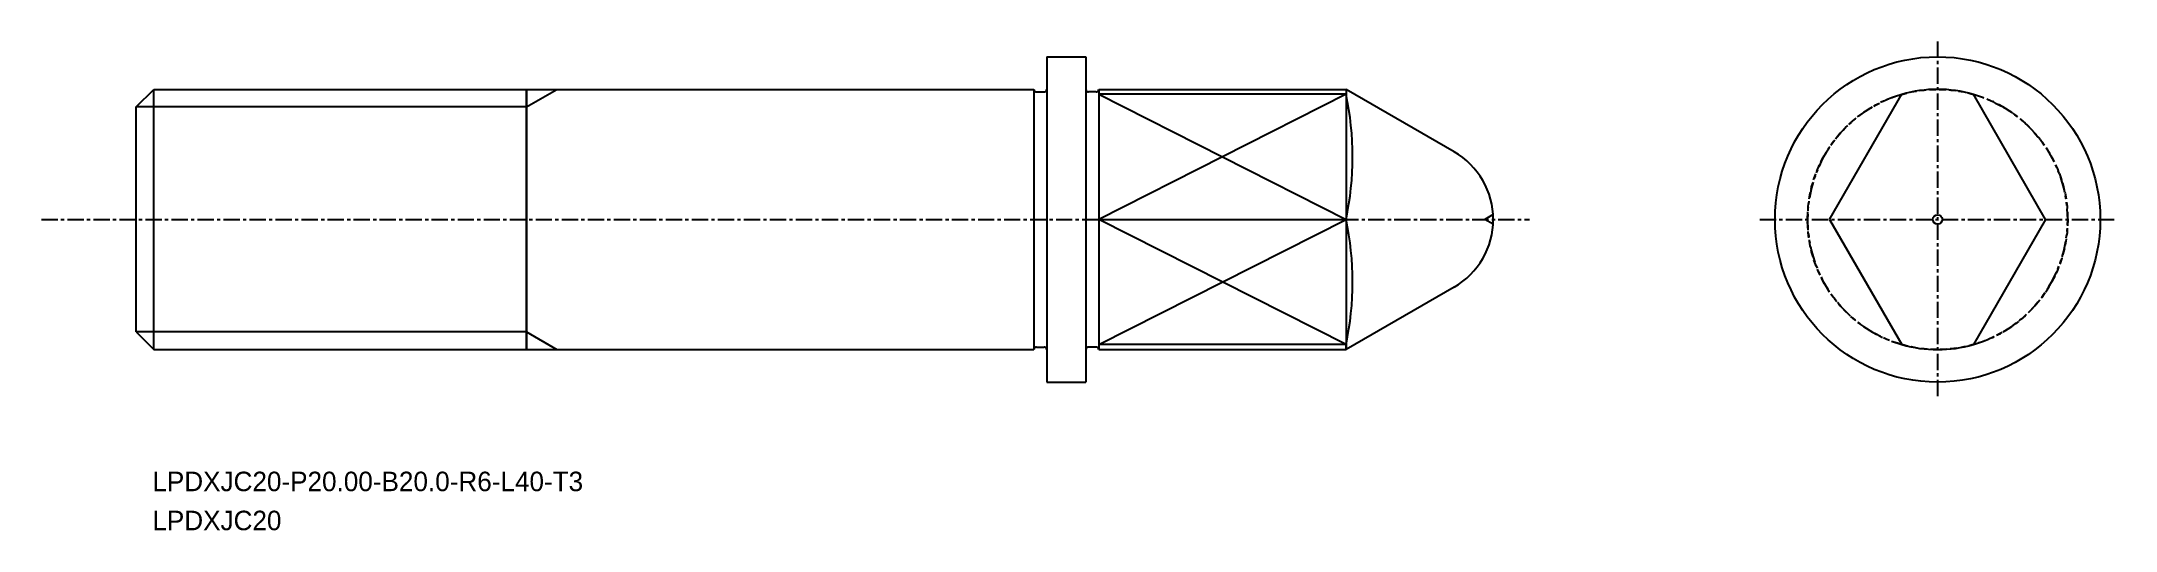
# Model space of a CAD drawing. Extents: x -1644 to -1485, y -903 to -865.
import ezdxf

# ---------------------------------------------------------------- set-up
doc = ezdxf.new("R2010")
doc.units = 0
for name, pattern in [('CENTER', [2, 1.25, -0.25, 0.25, -0.25]), ('DASHED', [0.75, 0.5, -0.25]), ('PHANTOM', [2.5, 1.25, -0.25, 0.25, -0.25, 0.25, -0.25])]:
    doc.linetypes.add(name, pattern=pattern)
doc.layers.get('0').update_dxf_attribs({"linetype": 'CONTINUOUS'})
doc.layers.add('CENTER', color=1, linetype='CENTER')

msp = doc.modelspace()

# ---------------------------------------------------------------- linework, layer by layer
at = {"color": 7, "linetype": 'CONTINUOUS'}
for p, q in [((-1567.06, -866.2), (-1567.06, -891.2)), ((-1567.06, -866.2), (-1564.06, -866.2)), ((-1637.06, -870.05), (-1635.71, -868.7)), ((-1635.71, -868.7), (-1607.06, -868.7)), ((-1635.71, -888.7), (-1635.71, -868.7)), ((-1607.06, -868.7), (-1607.06, -888.7)), ((-1607.06, -888.7), (-1607.06, -868.7)), ((-1607.06, -868.7), (-1568.06, -868.7)), ((-1568.06, -868.7), (-1568.06, -888.7)), ((-1567.86, -868.9), (-1567.26, -868.9)), ((-1563.26, -868.9), (-1563.86, -868.9)), ((-1563.06, -868.7), (-1544.06, -868.7)), ((-1563.06, -868.7), (-1563.06, -888.7)), ((-1637.06, -887.34), (-1637.06, -870.05)), ((-1506.88, -878.7), (-1501.33, -869.08)), ((-1490.28, -878.7), (-1495.83, -869.08)), ((-1563.06, -878.7), (-1544.06, -878.7)), ((-1506.88, -878.7), (-1501.33, -888.31)), ((-1490.28, -878.7), (-1495.83, -888.31)), ((-1637.06, -887.34), (-1635.71, -888.7)), ((-1635.71, -888.7), (-1607.06, -888.7)), ((-1607.06, -888.7), (-1568.06, -888.7)), ((-1567.86, -888.5), (-1567.26, -888.5)), ((-1563.26, -888.5), (-1563.86, -888.5)), ((-1563.06, -888.7), (-1544.06, -888.7)), ((-1567.06, -891.2), (-1564.06, -891.2))]:
    msp.add_line(p, q, dxfattribs=at)
at = {"linetype": 'CONTINUOUS'}
for p, q in [((-1564.06, -866.2), (-1564.06, -891.2)), ((-1535.74, -873.5), (-1544.06, -868.7)), ((-1544.06, -868.7), (-1544.06, -888.7)), ((-1544.06, -868.7), (-1544.06, -869.08)), ((-1544.06, -869.08), (-1563.06, -869.08)), ((-1535.74, -883.89), (-1544.06, -888.7)), ((-1544.06, -888.31), (-1563.06, -888.31)), ((-1544.06, -888.7), (-1544.06, -888.31))]:
    msp.add_line(p, q, dxfattribs=at)
at = {"color": 3, "linetype": 'CONTINUOUS'}
for p, q in [((-1607.06, -870.05), (-1604.72, -868.7)), ((-1607.06, -870.05), (-1637.06, -870.05)), ((-1544.06, -869.08), (-1563.06, -878.7)), ((-1563.06, -869.08), (-1544.06, -878.7)), ((-1563.06, -888.31), (-1544.06, -878.7)), ((-1544.06, -888.31), (-1563.06, -878.7)), ((-1607.06, -887.34), (-1637.06, -887.34)), ((-1607.06, -887.34), (-1604.72, -888.7))]:
    msp.add_line(p, q, dxfattribs=at)
at = {"color": 3}
for p in [(-1532.74, -878.33), (-1532.74, -879.06)]:
    msp.add_line(p, (-1533.38, -878.7), dxfattribs=at)
at = {"linetype": 'CONTINUOUS'}
msp.add_circle((-1498.58, -878.7), 12.5, dxfattribs=at)
at = {"color": 3, "linetype": 'DASHED'}
msp.add_circle((-1498.58, -878.7), 10, dxfattribs=at)
msp.add_circle((-1498.58, -878.7), 0.365)
at = {"color": 7, "linetype": 'CONTINUOUS'}
for centre, start, end in [((-1567.86, -868.7), 180, 270), ((-1567.26, -868.7), 270, 0), ((-1563.86, -868.7), 180, 270), ((-1563.26, -868.7), 270, 0), ((-1567.86, -888.7), 90, 180), ((-1567.26, -888.7), 0, 90), ((-1563.86, -888.7), 90, 180), ((-1563.26, -888.7), 0, 90)]:
    msp.add_arc(centre, 0.2, start, end, dxfattribs=at)
for start, end in [(74.038, 105.962), (254.038, 285.962)]:
    msp.add_arc((-1498.58, -878.7), 10, start, end)
at = {"linetype": 'CONTINUOUS'}
for centre, radius, start, end in [((-1566.52, -873.89), 22.97, 347.9196, 12.0804), ((-1538.74, -878.7), 6, 300, 60), ((-1566.52, -883.5), 22.97, 347.9195, 12.0804)]:
    msp.add_arc(centre, radius, start, end, dxfattribs=at)
at = {"color": 3, "linetype": 'PHANTOM'}
for start, end in [(105.962, 254.038), (285.962, 74.038)]:
    msp.add_arc((-1498.58, -878.7), 10, start, end, dxfattribs=at)
at = {"layer": 'CENTER', "color": 1, "linetype": 'CENTER'}
for p, q in [((-1498.58, -865.02), (-1498.58, -892.37)), ((-1644.35, -878.7), (-1529.96, -878.7)), ((-1512.25, -878.7), (-1484.9, -878.7))]:
    msp.add_line(p, q, dxfattribs=at)

# ---------------------------------------------------------------- texts
for s, p in [('LPDXJC20-P20.00-B20.0-R6-L40-T3', (-1635.82, -899.58)), ('LPDXJC20', (-1635.82, -902.58))]:
    msp.add_text(s, height=1.5).set_placement(p)

doc.saveas('drawing.dxf')
